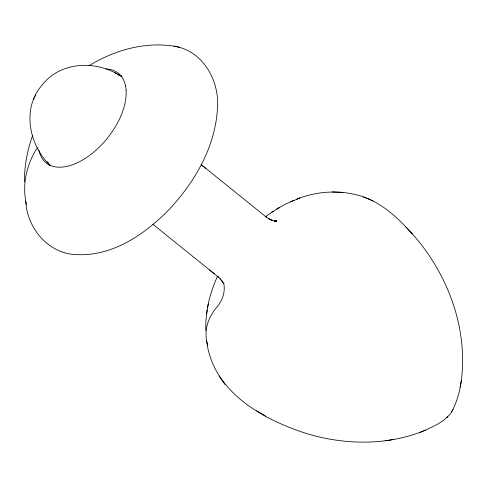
<?xml version="1.0" encoding="UTF-8"?>
<svg xmlns="http://www.w3.org/2000/svg" width="487" height="487" viewBox="0 0 487 487"><rect width="100%" height="100%" fill="white"/><g stroke="black" fill="none" stroke-linecap="round" stroke-linejoin="round"><path stroke-width="0.73" d="M205.727 330.411L205.928 320.026L207.194 309.994M24.35 181.858C24.417 166.201 27.181 150.55 32.526 135.83M423.209 431.111C433.296 426.533 444.613 421.839 451.291 412.526C461.743 393.703 463.307 371.216 462.297 350.116C459.856 310.645 443.706 272.659 419.167 241.881C403.693 223.697 386.501 205.076 363.399 196.894C341.728 189.486 317.524 190.764 296.376 199.329M207.632 307.498C209.313 296.68 213.099 286.313 217.433 276.299M460.16 387.268L461.226 380.962M206.549 313.865L208.229 303.918M117.373 74.067C93.784 60.211 60.163 62.178 42.503 84.598C21.757 107.718 28.617 143.909 49.284 164.655M33.506 99.665L34.315 97.899M34.918 96.566L35.569 95.154M453.032 409.445L451.759 411.752M446.731 417.627L447.76 416.72M265.628 216.538L273.286 211.285M276.573 209.227L284.895 204.406L300.029 197.868M89.072 65.702C114.707 49.869 146.35 41.06 176.355 46.594M271.082 212.691L279.088 207.632M206.658 340.937C212.795 392.333 263.972 420.354 308.661 434.191C345.533 444.893 386.246 445.52 422.326 431.458M290.666 201.63L294.038 200.279M419.666 432.529L425.601 430.149M274.491 221.415L275.946 221.037L274.534 221.366M275.21 221.238L276.561 221.001L274.291 221.305L276.823 221.037L274.431 221.135L276.768 221.11L274.297 220.995L276.446 221.195L270.869 219.923L272.61 220.526L268.69 218.76L269.445 219.18L265.853 216.794L266.523 217.305L201.143 164.624L205.867 168.472M385.193 440.772L393.393 439.548M332.268 191.957L337.138 192.152M337.789 192.182L342.83 192.383M176.598 46.661C203.919 52.304 219.497 81.463 217.482 107.84C215.528 146.751 194.733 182.4 168.496 210.183C144.639 234.35 112.972 256.089 77.591 254.658C49.138 254.5 27.053 228.671 25.756 201.234M173.908 46.003L179.076 47.257M363.399 196.894L368.087 198.854M368.269 198.958L373.012 200.948M114.433 72.587L121.275 76.045M256.698 410.76L265.628 416.099M153.003 224.355L218.377 277.042L217.738 276.488L220.836 279.483L220.27 278.832L222.827 282.283L221.865 280.719L223.618 283.787M209.574 269.901L214.292 273.749M405.336 226.358L412.434 233.967M219.04 375.988L221.95 380.146M222.096 380.31L225.043 384.517M49.637 165.148A57.886 32.398 -51.1 0 1 47.476 161.873M118.956 75.168A56.09 31.387 -51.1 0 1 121.348 76.179M48.213 164.302A57.886 32.398 -51.1 0 1 38.96 150.276M48.201 164.314A56.09 31.387 -51.1 0 0 51.707 165.945A57.886 32.398 -51.1 0 0 71.059 165.251A56.09 31.387 -51.1 0 0 76.13 163.322A57.886 32.398 -51.1 0 0 98.179 148.176A56.09 31.387 -51.1 0 0 102.885 143.409A57.886 32.398 -51.1 0 0 119.205 119.595A56.09 31.387 -51.1 0 0 121.75 113.818A57.886 32.398 -51.1 0 0 126.115 90.436M125.53 85.846A56.09 31.387 -51.1 0 1 126.127 90.424M125.518 85.852A57.886 32.398 -51.1 0 0 116.265 71.826A56.09 31.387 -51.1 0 0 112.771 70.183A57.886 32.398 -51.1 0 0 106.002 68.959M37.846 147.731A9.594 6.934 -6.1 0 0 35.922 149.893A131.563 95.117 -6.1 0 0 26.426 204.51M223.63 282.74A47.957 34.674 -6.1 0 1 216.648 307.425A67.139 48.542 -6.1 0 0 207.76 345.21M50.118 165.665A57.551 32.209 -51.1 0 1 47.507 161.909M118.42 74.882A57.551 32.209 -51.1 0 1 122.158 76.52"/></g></svg>
